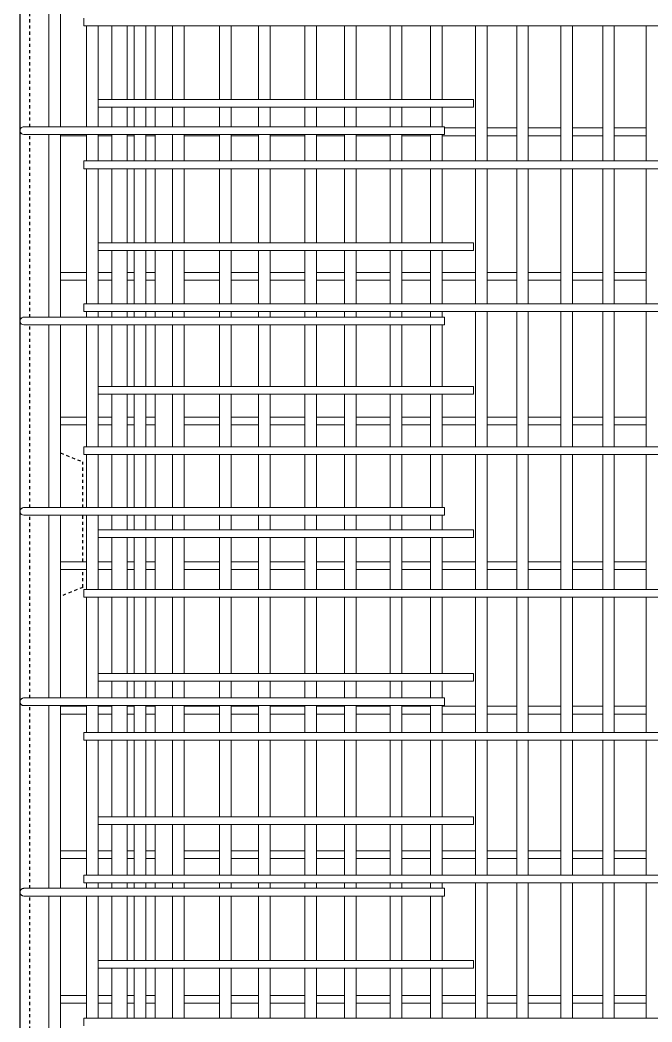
# Model space of a CAD drawing. Header units: millimetres. Extents: x -22025 to -1429, y -2879 to 29261.
# Drawn here: x -20245 to -19590, y 563 to 1601 of the extents above; entities that cross this region are included whole.
import ezdxf

# ---------------------------------------------------------------- set-up
doc = ezdxf.new("R2010")
doc.units = ezdxf.units.MM
doc.linetypes.add('Dash', pattern=[6.36, 3.18, -3.18])
for name, color, linetype, lineweight in [('A-WALL', 113, 'Continuous', 25), ('A-WALL-HDLN', 110, 'Dash', 25), ('S-RBAR', 171, 'Continuous', 18)]:
    doc.layers.add(name, color=color, linetype=linetype, lineweight=lineweight)

msp = doc.modelspace()

# ---------------------------------------------------------------- linework, layer by layer
at = {"layer": 'A-WALL'}
msp.add_line((-20244.5695, -1395), (-20244.5695, 7660), dxfattribs=at)
at = {"layer": 'A-WALL-HDLN'}
for p, q in [((-20234.56692, 1490.11111), (-20234.56692, 1679.33333)), ((-20234.56692, 1292.88889), (-20234.56692, 1482.11111)), ((-20234.56692, 1095.66667), (-20234.56692, 1284.88889)), ((-20202.5695, 1152.19023), (-20179.5695, 1142.99023)), ((-20179.5695, 1095.66667), (-20179.5695, 1142.99023)), ((-20234.56692, 898.44444), (-20234.56692, 1087.66667)), ((-20179.5695, 1039.53518), (-20179.5695, 1087.66667)), ((-20179.5695, 1012.99023), (-20179.5695, 1031.53518)), ((-20179.5695, 1012.99023), (-20202.5695, 1003.79023)), ((-20234.56692, 701.22222), (-20234.56692, 890.44444)), ((-20234.56692, 504), (-20234.56692, 693.22222))]:
    msp.add_line(p, q, dxfattribs=at)
at = {"layer": 'S-RBAR'}
for p, q in [((-20214.5695, 1490.11111), (-20214.5695, 1679.33333)), ((-20202.5695, 1490.11111), (-20202.5695, 1679.33333)), ((-20178.38411, 1602.67213), (-20178.38411, 1594.67213)), ((-19004.5695, 1594.67213), (-20178.38411, 1594.67213)), ((-20175.5695, 1490.11111), (-20175.5695, 1594.67213)), ((-20163.5695, 1490.11111), (-20163.5695, 1594.67213)), ((-20149.5695, 1518.41066), (-20149.5695, 1594.67213)), ((-20133.5695, 1518.41066), (-20133.5695, 1594.67213)), ((-20126.14093, 1518.41066), (-20126.14093, 1594.67213)), ((-20114.14093, 1518.41066), (-20114.14093, 1594.67213)), ((-20104.5695, 1518.41066), (-20104.5695, 1594.67213)), ((-20086.41565, 1518.41066), (-20086.41565, 1594.67213)), ((-20074.41565, 1518.41066), (-20074.41565, 1594.67213)), ((-20037.71235, 1518.41066), (-20037.71235, 1594.67213)), ((-20025.71235, 1518.41066), (-20025.71235, 1594.67213)), ((-19997.26181, 1518.41066), (-19997.26181, 1594.67213)), ((-19985.26181, 1518.41066), (-19985.26181, 1594.67213)), ((-19949.28378, 1518.41066), (-19949.28378, 1594.67213)), ((-19937.28378, 1518.41066), (-19937.28378, 1594.67213)), ((-19908.10796, 1518.41066), (-19908.10796, 1594.67213)), ((-19896.10796, 1518.41066), (-19896.10796, 1594.67213)), ((-19860.85521, 1518.41066), (-19860.85521, 1594.67213)), ((-19848.85521, 1518.41066), (-19848.85521, 1594.67213)), ((-19818.95411, 1518.41066), (-19818.95411, 1594.67213)), ((-19806.95411, 1518.41066), (-19806.95411, 1594.67213)), ((-19772.42664, 1454.68852), (-19772.42664, 1594.67213)), ((-19760.42664, 1454.68852), (-19760.42664, 1594.67213)), ((-19729.80027, 1454.68852), (-19729.80027, 1594.67213)), ((-19717.80027, 1454.68852), (-19717.80027, 1594.67213)), ((-19683.99807, 1454.68852), (-19683.99807, 1594.67213)), ((-19671.99807, 1454.68852), (-19671.99807, 1594.67213)), ((-19640.64642, 1454.68852), (-19640.64642, 1594.67213)), ((-19628.64642, 1454.68852), (-19628.64642, 1594.67213)), ((-19595.5695, 1454.68852), (-19595.5695, 1594.67213)), ((-20164.07475, 1518.41066), (-20134.5695, 1518.41066)), ((-19774.5695, 1518.41066), (-20134.5695, 1518.41066)), ((-19774.5695, 1518.41066), (-19774.5695, 1510.41066)), ((-20164.07475, 1510.41066), (-20134.5695, 1510.41066)), ((-20149.5695, 1490.11111), (-20149.5695, 1510.41066)), ((-19774.5695, 1510.41066), (-20134.5695, 1510.41066)), ((-20133.5695, 1490.11111), (-20133.5695, 1510.41066)), ((-20126.14093, 1490.11111), (-20126.14093, 1510.41066)), ((-20114.14093, 1490.11111), (-20114.14093, 1510.41066)), ((-20104.5695, 1490.11111), (-20104.5695, 1510.41066)), ((-20086.41565, 1490.11111), (-20086.41565, 1510.41066)), ((-20074.41565, 1490.11111), (-20074.41565, 1510.41066)), ((-20037.71235, 1490.11111), (-20037.71235, 1510.41066)), ((-20025.71235, 1490.11111), (-20025.71235, 1510.41066)), ((-19997.26181, 1490.11111), (-19997.26181, 1510.41066)), ((-19985.26181, 1490.11111), (-19985.26181, 1510.41066)), ((-19949.28378, 1490.11111), (-19949.28378, 1510.41066)), ((-19937.28378, 1490.11111), (-19937.28378, 1510.41066)), ((-19908.10796, 1490.11111), (-19908.10796, 1510.41066)), ((-19896.10796, 1490.11111), (-19896.10796, 1510.41066)), ((-19860.85521, 1490.11111), (-19860.85521, 1510.41066)), ((-19848.85521, 1490.11111), (-19848.85521, 1510.41066)), ((-19818.95411, 1490.11111), (-19818.95411, 1510.41066)), ((-19806.95411, 1490.11111), (-19806.95411, 1510.41066)), ((-20240.5695, 1490.11111), (-20220.5695, 1490.11111)), ((-19804.5695, 1490.11111), (-20220.5695, 1490.11111)), ((-19804.5695, 1490.11111), (-19804.5695, 1482.11111)), ((-19772.42664, 1488.88552), (-19804.5695, 1488.88552)), ((-19729.80027, 1488.88552), (-19760.42664, 1488.88552)), ((-19683.99807, 1488.88552), (-19717.80027, 1488.88552)), ((-19640.64642, 1488.88552), (-19671.99807, 1488.88552)), ((-19595.5695, 1488.88552), (-19628.64642, 1488.88552)), ((-20240.5695, 1482.11111), (-20220.5695, 1482.11111)), ((-19804.5695, 1482.11111), (-20220.5695, 1482.11111)), ((-20214.5695, 1292.88889), (-20214.5695, 1482.11111)), ((-20202.5695, 1292.88889), (-20202.5695, 1482.11111)), ((-20175.77315, 1480.88552), (-20202.5695, 1480.88552)), ((-20175.5695, 1454.68852), (-20175.5695, 1482.11111)), ((-20163.5695, 1454.68852), (-20163.5695, 1482.11111)), ((-20149.5695, 1480.88552), (-20163.5695, 1480.88552)), ((-20149.5695, 1454.68852), (-20149.5695, 1482.11111)), ((-20133.5695, 1454.68852), (-20133.5695, 1482.11111)), ((-20126.14093, 1480.88552), (-20133.5695, 1480.88552)), ((-20126.14093, 1454.68852), (-20126.14093, 1482.11111)), ((-20114.14093, 1454.68852), (-20114.14093, 1482.11111)), ((-20104.5695, 1480.88552), (-20114.14093, 1480.88552)), ((-20104.5695, 1454.68852), (-20104.5695, 1482.11111)), ((-20086.41565, 1454.68852), (-20086.41565, 1482.11111)), ((-20074.41565, 1454.68852), (-20074.41565, 1482.11111)), ((-20037.71235, 1480.88552), (-20074.41565, 1480.88552)), ((-20037.71235, 1454.68852), (-20037.71235, 1482.11111)), ((-20025.71235, 1454.68852), (-20025.71235, 1482.11111)), ((-19997.26181, 1480.88552), (-20025.71235, 1480.88552)), ((-19997.26181, 1454.68852), (-19997.26181, 1482.11111)), ((-19985.26181, 1454.68852), (-19985.26181, 1482.11111)), ((-19949.28378, 1480.88552), (-19985.26181, 1480.88552)), ((-19949.28378, 1454.68852), (-19949.28378, 1482.11111)), ((-19937.28378, 1454.68852), (-19937.28378, 1482.11111)), ((-19908.10796, 1480.88552), (-19937.28378, 1480.88552)), ((-19908.10796, 1454.68852), (-19908.10796, 1482.11111)), ((-19896.10796, 1454.68852), (-19896.10796, 1482.11111)), ((-19860.85521, 1480.88552), (-19896.10796, 1480.88552)), ((-19860.85521, 1454.68852), (-19860.85521, 1482.11111)), ((-19848.85521, 1454.68852), (-19848.85521, 1482.11111)), ((-19818.95411, 1480.88552), (-19848.85521, 1480.88552)), ((-19818.95411, 1454.68852), (-19818.95411, 1482.11111)), ((-19806.95411, 1454.68852), (-19806.95411, 1482.11111)), ((-19772.42664, 1480.88552), (-19806.95411, 1480.88552)), ((-19729.80027, 1480.88552), (-19760.42664, 1480.88552)), ((-19683.99807, 1480.88552), (-19717.80027, 1480.88552)), ((-19640.64642, 1480.88552), (-19671.99807, 1480.88552)), ((-19595.5695, 1480.88552), (-19628.64642, 1480.88552)), ((-19004.5695, 1454.68852), (-20178.38411, 1454.68852)), ((-20178.38411, 1454.68852), (-20178.38411, 1446.68852)), ((-19004.5695, 1446.68852), (-20178.38411, 1446.68852)), ((-20175.5695, 1306.70492), (-20175.5695, 1446.68852)), ((-20163.5695, 1306.70492), (-20163.5695, 1446.68852)), ((-20149.5695, 1369.76953), (-20149.5695, 1446.68852)), ((-20133.5695, 1369.76953), (-20133.5695, 1446.68852)), ((-20126.14093, 1369.76953), (-20126.14093, 1446.68852)), ((-20114.14093, 1369.76953), (-20114.14093, 1446.68852)), ((-20104.5695, 1369.76953), (-20104.5695, 1446.68852)), ((-20086.41565, 1369.76953), (-20086.41565, 1446.68852)), ((-20074.41565, 1369.76953), (-20074.41565, 1446.68852)), ((-20037.71235, 1369.76953), (-20037.71235, 1446.68852)), ((-20025.71235, 1369.76953), (-20025.71235, 1446.68852)), ((-19997.26181, 1369.76953), (-19997.26181, 1446.68852)), ((-19985.26181, 1369.76953), (-19985.26181, 1446.68852)), ((-19949.28378, 1369.76953), (-19949.28378, 1446.68852)), ((-19937.28378, 1369.76953), (-19937.28378, 1446.68852)), ((-19908.10796, 1369.76953), (-19908.10796, 1446.68852)), ((-19896.10796, 1369.76953), (-19896.10796, 1446.68852)), ((-19860.85521, 1369.76953), (-19860.85521, 1446.68852)), ((-19848.85521, 1369.76953), (-19848.85521, 1446.68852)), ((-19818.95411, 1369.76953), (-19818.95411, 1446.68852)), ((-19806.95411, 1369.76953), (-19806.95411, 1446.68852)), ((-19772.42664, 1306.70492), (-19772.42664, 1446.68852)), ((-19760.42664, 1306.70492), (-19760.42664, 1446.68852)), ((-19729.80027, 1306.70492), (-19729.80027, 1446.68852)), ((-19717.80027, 1306.70492), (-19717.80027, 1446.68852)), ((-19683.99807, 1306.70492), (-19683.99807, 1446.68852)), ((-19671.99807, 1306.70492), (-19671.99807, 1446.68852)), ((-19640.64642, 1306.70492), (-19640.64642, 1446.68852)), ((-19628.64642, 1306.70492), (-19628.64642, 1446.68852)), ((-19595.5695, 1306.70492), (-19595.5695, 1446.68852)), ((-20164.07475, 1369.76953), (-20134.5695, 1369.76953)), ((-20164.07475, 1361.76953), (-20134.5695, 1361.76953)), ((-20149.5695, 1306.70492), (-20149.5695, 1361.76953)), ((-19774.5695, 1369.76953), (-20134.5695, 1369.76953)), ((-19774.5695, 1361.76953), (-20134.5695, 1361.76953)), ((-20133.5695, 1306.70492), (-20133.5695, 1361.76953)), ((-20126.14093, 1306.70492), (-20126.14093, 1361.76953)), ((-20114.14093, 1306.70492), (-20114.14093, 1361.76953)), ((-20104.5695, 1306.70492), (-20104.5695, 1361.76953)), ((-20086.41565, 1306.70492), (-20086.41565, 1361.76953)), ((-20074.41565, 1306.70492), (-20074.41565, 1361.76953)), ((-20037.71235, 1306.70492), (-20037.71235, 1361.76953)), ((-20025.71235, 1306.70492), (-20025.71235, 1361.76953)), ((-19997.26181, 1306.70492), (-19997.26181, 1361.76953)), ((-19985.26181, 1306.70492), (-19985.26181, 1361.76953)), ((-19949.28378, 1306.70492), (-19949.28378, 1361.76953)), ((-19937.28378, 1306.70492), (-19937.28378, 1361.76953)), ((-19908.10796, 1306.70492), (-19908.10796, 1361.76953)), ((-19896.10796, 1306.70492), (-19896.10796, 1361.76953)), ((-19860.85521, 1306.70492), (-19860.85521, 1361.76953)), ((-19848.85521, 1306.70492), (-19848.85521, 1361.76953)), ((-19818.95411, 1306.70492), (-19818.95411, 1361.76953)), ((-19806.95411, 1306.70492), (-19806.95411, 1361.76953)), ((-19774.5695, 1369.76953), (-19774.5695, 1361.76953)), ((-20175.77315, 1339.10207), (-20202.5695, 1339.10207)), ((-20149.5695, 1339.10207), (-20163.5695, 1339.10207)), ((-20126.14093, 1339.10207), (-20133.5695, 1339.10207)), ((-20104.5695, 1339.10207), (-20114.14093, 1339.10207)), ((-20037.71235, 1339.10207), (-20074.41565, 1339.10207)), ((-19997.26181, 1339.10207), (-20025.71235, 1339.10207)), ((-19949.28378, 1339.10207), (-19985.26181, 1339.10207)), ((-19908.10796, 1339.10207), (-19937.28378, 1339.10207)), ((-19860.85521, 1339.10207), (-19896.10796, 1339.10207)), ((-19818.95411, 1339.10207), (-19848.85521, 1339.10207)), ((-19772.42664, 1339.10207), (-19806.95411, 1339.10207)), ((-19729.80027, 1339.10207), (-19760.42664, 1339.10207)), ((-19683.99807, 1339.10207), (-19717.80027, 1339.10207)), ((-19640.64642, 1339.10207), (-19671.99807, 1339.10207)), ((-19595.5695, 1339.10207), (-19628.64642, 1339.10207)), ((-20175.77315, 1331.10207), (-20202.5695, 1331.10207)), ((-20149.5695, 1331.10207), (-20163.5695, 1331.10207)), ((-20126.14093, 1331.10207), (-20133.5695, 1331.10207)), ((-20104.5695, 1331.10207), (-20114.14093, 1331.10207)), ((-20037.71235, 1331.10207), (-20074.41565, 1331.10207)), ((-19997.26181, 1331.10207), (-20025.71235, 1331.10207)), ((-19949.28378, 1331.10207), (-19985.26181, 1331.10207)), ((-19908.10796, 1331.10207), (-19937.28378, 1331.10207)), ((-19860.85521, 1331.10207), (-19896.10796, 1331.10207)), ((-19818.95411, 1331.10207), (-19848.85521, 1331.10207)), ((-19772.42664, 1331.10207), (-19806.95411, 1331.10207)), ((-19729.80027, 1331.10207), (-19760.42664, 1331.10207)), ((-19683.99807, 1331.10207), (-19717.80027, 1331.10207)), ((-19640.64642, 1331.10207), (-19671.99807, 1331.10207)), ((-19595.5695, 1331.10207), (-19628.64642, 1331.10207)), ((-19004.5695, 1306.70492), (-20178.38411, 1306.70492)), ((-20178.38411, 1306.70492), (-20178.38411, 1298.70492)), ((-19004.5695, 1298.70492), (-20178.38411, 1298.70492)), ((-20175.5695, 1292.88889), (-20175.5695, 1298.70492)), ((-20163.5695, 1292.88889), (-20163.5695, 1298.70492)), ((-20149.5695, 1292.88889), (-20149.5695, 1298.70492)), ((-20133.5695, 1292.88889), (-20133.5695, 1298.70492)), ((-20126.14093, 1292.88889), (-20126.14093, 1298.70492)), ((-20114.14093, 1292.88889), (-20114.14093, 1298.70492)), ((-20104.5695, 1292.88889), (-20104.5695, 1298.70492)), ((-20086.41565, 1292.88889), (-20086.41565, 1298.70492)), ((-20074.41565, 1292.88889), (-20074.41565, 1298.70492)), ((-20037.71235, 1292.88889), (-20037.71235, 1298.70492)), ((-20025.71235, 1292.88889), (-20025.71235, 1298.70492)), ((-19997.26181, 1292.88889), (-19997.26181, 1298.70492)), ((-19985.26181, 1292.88889), (-19985.26181, 1298.70492)), ((-19949.28378, 1292.88889), (-19949.28378, 1298.70492)), ((-19937.28378, 1292.88889), (-19937.28378, 1298.70492)), ((-19908.10796, 1292.88889), (-19908.10796, 1298.70492)), ((-19896.10796, 1292.88889), (-19896.10796, 1298.70492)), ((-19860.85521, 1292.88889), (-19860.85521, 1298.70492)), ((-19848.85521, 1292.88889), (-19848.85521, 1298.70492)), ((-19818.95411, 1292.88889), (-19818.95411, 1298.70492)), ((-19806.95411, 1292.88889), (-19806.95411, 1298.70492)), ((-19772.42664, 1158.72131), (-19772.42664, 1298.70492)), ((-19760.42664, 1158.72131), (-19760.42664, 1298.70492)), ((-19729.80027, 1158.72131), (-19729.80027, 1298.70492)), ((-19717.80027, 1158.72131), (-19717.80027, 1298.70492)), ((-19683.99807, 1158.72131), (-19683.99807, 1298.70492)), ((-19671.99807, 1158.72131), (-19671.99807, 1298.70492)), ((-19640.64642, 1158.72131), (-19640.64642, 1298.70492)), ((-19628.64642, 1158.72131), (-19628.64642, 1298.70492)), ((-19595.5695, 1158.72131), (-19595.5695, 1298.70492)), ((-20240.5695, 1292.88889), (-20220.5695, 1292.88889)), ((-19804.5695, 1292.88889), (-20220.5695, 1292.88889)), ((-19804.5695, 1292.88889), (-19804.5695, 1284.88889)), ((-20240.5695, 1284.88889), (-20220.5695, 1284.88889)), ((-19804.5695, 1284.88889), (-20220.5695, 1284.88889)), ((-20214.5695, 1095.66667), (-20214.5695, 1284.88889)), ((-20202.5695, 1095.66667), (-20202.5695, 1284.88889)), ((-20175.5695, 1158.72131), (-20175.5695, 1284.88889)), ((-20163.5695, 1158.72131), (-20163.5695, 1284.88889)), ((-20149.5695, 1221.1284), (-20149.5695, 1284.88889)), ((-20133.5695, 1221.1284), (-20133.5695, 1284.88889)), ((-20126.14093, 1221.1284), (-20126.14093, 1284.88889)), ((-20114.14093, 1221.1284), (-20114.14093, 1284.88889)), ((-20104.5695, 1221.1284), (-20104.5695, 1284.88889)), ((-20086.41565, 1221.1284), (-20086.41565, 1284.88889)), ((-20074.41565, 1221.1284), (-20074.41565, 1284.88889)), ((-20037.71235, 1221.1284), (-20037.71235, 1284.88889)), ((-20025.71235, 1221.1284), (-20025.71235, 1284.88889)), ((-19997.26181, 1221.1284), (-19997.26181, 1284.88889)), ((-19985.26181, 1221.1284), (-19985.26181, 1284.88889)), ((-19949.28378, 1221.1284), (-19949.28378, 1284.88889)), ((-19937.28378, 1221.1284), (-19937.28378, 1284.88889)), ((-19908.10796, 1221.1284), (-19908.10796, 1284.88889)), ((-19896.10796, 1221.1284), (-19896.10796, 1284.88889)), ((-19860.85521, 1221.1284), (-19860.85521, 1284.88889)), ((-19848.85521, 1221.1284), (-19848.85521, 1284.88889)), ((-19818.95411, 1221.1284), (-19818.95411, 1284.88889)), ((-19806.95411, 1221.1284), (-19806.95411, 1284.88889)), ((-20164.07475, 1221.1284), (-20134.5695, 1221.1284)), ((-19774.5695, 1221.1284), (-20134.5695, 1221.1284)), ((-19774.5695, 1221.1284), (-19774.5695, 1213.1284)), ((-20164.07475, 1213.1284), (-20134.5695, 1213.1284)), ((-20149.5695, 1158.72131), (-20149.5695, 1213.1284)), ((-19774.5695, 1213.1284), (-20134.5695, 1213.1284)), ((-20133.5695, 1158.72131), (-20133.5695, 1213.1284)), ((-20126.14093, 1158.72131), (-20126.14093, 1213.1284)), ((-20114.14093, 1158.72131), (-20114.14093, 1213.1284)), ((-20104.5695, 1158.72131), (-20104.5695, 1213.1284)), ((-20086.41565, 1158.72131), (-20086.41565, 1213.1284)), ((-20074.41565, 1158.72131), (-20074.41565, 1213.1284)), ((-20037.71235, 1158.72131), (-20037.71235, 1213.1284)), ((-20025.71235, 1158.72131), (-20025.71235, 1213.1284)), ((-19997.26181, 1158.72131), (-19997.26181, 1213.1284)), ((-19985.26181, 1158.72131), (-19985.26181, 1213.1284)), ((-19949.28378, 1158.72131), (-19949.28378, 1213.1284)), ((-19937.28378, 1158.72131), (-19937.28378, 1213.1284)), ((-19908.10796, 1158.72131), (-19908.10796, 1213.1284)), ((-19896.10796, 1158.72131), (-19896.10796, 1213.1284)), ((-19860.85521, 1158.72131), (-19860.85521, 1213.1284)), ((-19848.85521, 1158.72131), (-19848.85521, 1213.1284)), ((-19818.95411, 1158.72131), (-19818.95411, 1213.1284)), ((-19806.95411, 1158.72131), (-19806.95411, 1213.1284)), ((-20175.77315, 1189.31863), (-20202.5695, 1189.31863)), ((-20149.5695, 1189.31863), (-20163.5695, 1189.31863)), ((-20126.14093, 1189.31863), (-20133.5695, 1189.31863)), ((-20104.5695, 1189.31863), (-20114.14093, 1189.31863)), ((-20037.71235, 1189.31863), (-20074.41565, 1189.31863)), ((-19997.26181, 1189.31863), (-20025.71235, 1189.31863)), ((-19949.28378, 1189.31863), (-19985.26181, 1189.31863)), ((-19908.10796, 1189.31863), (-19937.28378, 1189.31863)), ((-19860.85521, 1189.31863), (-19896.10796, 1189.31863)), ((-19818.95411, 1189.31863), (-19848.85521, 1189.31863)), ((-19772.42664, 1189.31863), (-19806.95411, 1189.31863)), ((-19729.80027, 1189.31863), (-19760.42664, 1189.31863)), ((-19683.99807, 1189.31863), (-19717.80027, 1189.31863)), ((-19640.64642, 1189.31863), (-19671.99807, 1189.31863)), ((-19595.5695, 1189.31863), (-19628.64642, 1189.31863)), ((-20175.77315, 1181.31863), (-20202.5695, 1181.31863)), ((-20149.5695, 1181.31863), (-20163.5695, 1181.31863)), ((-20126.14093, 1181.31863), (-20133.5695, 1181.31863)), ((-20104.5695, 1181.31863), (-20114.14093, 1181.31863)), ((-20037.71235, 1181.31863), (-20074.41565, 1181.31863)), ((-19997.26181, 1181.31863), (-20025.71235, 1181.31863)), ((-19949.28378, 1181.31863), (-19985.26181, 1181.31863)), ((-19908.10796, 1181.31863), (-19937.28378, 1181.31863)), ((-19860.85521, 1181.31863), (-19896.10796, 1181.31863)), ((-19818.95411, 1181.31863), (-19848.85521, 1181.31863)), ((-19772.42664, 1181.31863), (-19806.95411, 1181.31863)), ((-19729.80027, 1181.31863), (-19760.42664, 1181.31863)), ((-19683.99807, 1181.31863), (-19717.80027, 1181.31863)), ((-19640.64642, 1181.31863), (-19671.99807, 1181.31863)), ((-19595.5695, 1181.31863), (-19628.64642, 1181.31863)), ((-19004.5695, 1158.72131), (-20178.38411, 1158.72131)), ((-20178.38411, 1158.72131), (-20178.38411, 1150.72131)), ((-19004.5695, 1150.72131), (-20178.38411, 1150.72131)), ((-20175.5695, 1095.66667), (-20175.5695, 1150.72131)), ((-20163.5695, 1095.66667), (-20163.5695, 1150.72131)), ((-20149.5695, 1095.66667), (-20149.5695, 1150.72131)), ((-20133.5695, 1095.66667), (-20133.5695, 1150.72131)), ((-20126.14093, 1095.66667), (-20126.14093, 1150.72131)), ((-20114.14093, 1095.66667), (-20114.14093, 1150.72131)), ((-20104.5695, 1095.66667), (-20104.5695, 1150.72131)), ((-20086.41565, 1095.66667), (-20086.41565, 1150.72131)), ((-20074.41565, 1095.66667), (-20074.41565, 1150.72131)), ((-20037.71235, 1095.66667), (-20037.71235, 1150.72131)), ((-20025.71235, 1095.66667), (-20025.71235, 1150.72131)), ((-19997.26181, 1095.66667), (-19997.26181, 1150.72131)), ((-19985.26181, 1095.66667), (-19985.26181, 1150.72131)), ((-19949.28378, 1095.66667), (-19949.28378, 1150.72131)), ((-19937.28378, 1095.66667), (-19937.28378, 1150.72131)), ((-19908.10796, 1095.66667), (-19908.10796, 1150.72131)), ((-19896.10796, 1095.66667), (-19896.10796, 1150.72131)), ((-19860.85521, 1095.66667), (-19860.85521, 1150.72131)), ((-19848.85521, 1095.66667), (-19848.85521, 1150.72131)), ((-19818.95411, 1095.66667), (-19818.95411, 1150.72131)), ((-19806.95411, 1095.66667), (-19806.95411, 1150.72131)), ((-19772.42664, 1010.7377), (-19772.42664, 1150.72131)), ((-19760.42664, 1010.7377), (-19760.42664, 1150.72131)), ((-19729.80027, 1010.7377), (-19729.80027, 1150.72131)), ((-19717.80027, 1010.7377), (-19717.80027, 1150.72131)), ((-19683.99807, 1010.7377), (-19683.99807, 1150.72131)), ((-19671.99807, 1010.7377), (-19671.99807, 1150.72131)), ((-19640.64642, 1010.7377), (-19640.64642, 1150.72131)), ((-19628.64642, 1010.7377), (-19628.64642, 1150.72131)), ((-19595.5695, 1010.7377), (-19595.5695, 1150.72131)), ((-20240.5695, 1095.66667), (-20220.5695, 1095.66667)), ((-19804.5695, 1095.66667), (-20220.5695, 1095.66667)), ((-19804.5695, 1095.66667), (-19804.5695, 1087.66667)), ((-20240.5695, 1087.66667), (-20220.5695, 1087.66667)), ((-19804.5695, 1087.66667), (-20220.5695, 1087.66667)), ((-20214.5695, 898.44444), (-20214.5695, 1087.66667)), ((-20202.5695, 898.44444), (-20202.5695, 1087.66667)), ((-20175.5695, 1010.7377), (-20175.5695, 1087.66667)), ((-20163.5695, 1010.7377), (-20163.5695, 1087.66667)), ((-20149.5695, 1072.48728), (-20149.5695, 1087.66667)), ((-20133.5695, 1072.48728), (-20133.5695, 1087.66667)), ((-20126.14093, 1072.48728), (-20126.14093, 1087.66667)), ((-20114.14093, 1072.48728), (-20114.14093, 1087.66667)), ((-20104.5695, 1072.48728), (-20104.5695, 1087.66667)), ((-20086.41565, 1072.48728), (-20086.41565, 1087.66667)), ((-20074.41565, 1072.48728), (-20074.41565, 1087.66667)), ((-20037.71235, 1072.48728), (-20037.71235, 1087.66667)), ((-20025.71235, 1072.48728), (-20025.71235, 1087.66667)), ((-19997.26181, 1072.48728), (-19997.26181, 1087.66667)), ((-19985.26181, 1072.48728), (-19985.26181, 1087.66667)), ((-19949.28378, 1072.48728), (-19949.28378, 1087.66667)), ((-19937.28378, 1072.48728), (-19937.28378, 1087.66667)), ((-19908.10796, 1072.48728), (-19908.10796, 1087.66667)), ((-19896.10796, 1072.48728), (-19896.10796, 1087.66667)), ((-19860.85521, 1072.48728), (-19860.85521, 1087.66667)), ((-19848.85521, 1072.48728), (-19848.85521, 1087.66667)), ((-19818.95411, 1072.48728), (-19818.95411, 1087.66667)), ((-19806.95411, 1072.48728), (-19806.95411, 1087.66667)), ((-20164.07475, 1072.48728), (-20134.5695, 1072.48728)), ((-19774.5695, 1072.48728), (-20134.5695, 1072.48728)), ((-19774.5695, 1072.48728), (-19774.5695, 1064.48728)), ((-20164.07475, 1064.48728), (-20134.5695, 1064.48728)), ((-20149.5695, 1010.7377), (-20149.5695, 1064.48728)), ((-19774.5695, 1064.48728), (-20134.5695, 1064.48728)), ((-20133.5695, 1010.7377), (-20133.5695, 1064.48728)), ((-20126.14093, 1010.7377), (-20126.14093, 1064.48728)), ((-20114.14093, 1010.7377), (-20114.14093, 1064.48728)), ((-20104.5695, 1010.7377), (-20104.5695, 1064.48728)), ((-20086.41565, 1010.7377), (-20086.41565, 1064.48728)), ((-20074.41565, 1010.7377), (-20074.41565, 1064.48728)), ((-20037.71235, 1010.7377), (-20037.71235, 1064.48728)), ((-20025.71235, 1010.7377), (-20025.71235, 1064.48728)), ((-19997.26181, 1010.7377), (-19997.26181, 1064.48728)), ((-19985.26181, 1010.7377), (-19985.26181, 1064.48728)), ((-19949.28378, 1010.7377), (-19949.28378, 1064.48728)), ((-19937.28378, 1010.7377), (-19937.28378, 1064.48728)), ((-19908.10796, 1010.7377), (-19908.10796, 1064.48728)), ((-19896.10796, 1010.7377), (-19896.10796, 1064.48728)), ((-19860.85521, 1010.7377), (-19860.85521, 1064.48728)), ((-19848.85521, 1010.7377), (-19848.85521, 1064.48728)), ((-19818.95411, 1010.7377), (-19818.95411, 1064.48728)), ((-19806.95411, 1010.7377), (-19806.95411, 1064.48728)), ((-20175.77315, 1039.53518), (-20202.5695, 1039.53518)), ((-20149.5695, 1039.53518), (-20163.5695, 1039.53518)), ((-20126.14093, 1039.53518), (-20133.5695, 1039.53518)), ((-20104.5695, 1039.53518), (-20114.14093, 1039.53518)), ((-20037.71235, 1039.53518), (-20074.41565, 1039.53518)), ((-19997.26181, 1039.53518), (-20025.71235, 1039.53518)), ((-19949.28378, 1039.53518), (-19985.26181, 1039.53518)), ((-19908.10796, 1039.53518), (-19937.28378, 1039.53518)), ((-19860.85521, 1039.53518), (-19896.10796, 1039.53518)), ((-19818.95411, 1039.53518), (-19848.85521, 1039.53518)), ((-19772.42664, 1039.53518), (-19806.95411, 1039.53518)), ((-19729.80027, 1039.53518), (-19760.42664, 1039.53518)), ((-19683.99807, 1039.53518), (-19717.80027, 1039.53518)), ((-19640.64642, 1039.53518), (-19671.99807, 1039.53518)), ((-19595.5695, 1039.53518), (-19628.64642, 1039.53518)), ((-20175.77315, 1031.53518), (-20202.5695, 1031.53518)), ((-20149.5695, 1031.53518), (-20163.5695, 1031.53518)), ((-20126.14093, 1031.53518), (-20133.5695, 1031.53518)), ((-20104.5695, 1031.53518), (-20114.14093, 1031.53518)), ((-20037.71235, 1031.53518), (-20074.41565, 1031.53518)), ((-19997.26181, 1031.53518), (-20025.71235, 1031.53518)), ((-19949.28378, 1031.53518), (-19985.26181, 1031.53518)), ((-19908.10796, 1031.53518), (-19937.28378, 1031.53518)), ((-19860.85521, 1031.53518), (-19896.10796, 1031.53518)), ((-19818.95411, 1031.53518), (-19848.85521, 1031.53518)), ((-19772.42664, 1031.53518), (-19806.95411, 1031.53518)), ((-19729.80027, 1031.53518), (-19760.42664, 1031.53518)), ((-19683.99807, 1031.53518), (-19717.80027, 1031.53518)), ((-19640.64642, 1031.53518), (-19671.99807, 1031.53518)), ((-19595.5695, 1031.53518), (-19628.64642, 1031.53518)), ((-19004.5695, 1010.7377), (-20178.38411, 1010.7377)), ((-20178.38411, 1010.7377), (-20178.38411, 1002.7377)), ((-19004.5695, 1002.7377), (-20178.38411, 1002.7377)), ((-20175.5695, 898.44444), (-20175.5695, 1002.7377)), ((-20163.5695, 898.44444), (-20163.5695, 1002.7377)), ((-20149.5695, 923.84615), (-20149.5695, 1002.7377)), ((-20133.5695, 923.84615), (-20133.5695, 1002.7377)), ((-20126.14093, 923.84615), (-20126.14093, 1002.7377)), ((-20114.14093, 923.84615), (-20114.14093, 1002.7377)), ((-20104.5695, 923.84615), (-20104.5695, 1002.7377)), ((-20086.41565, 923.84615), (-20086.41565, 1002.7377)), ((-20074.41565, 923.84615), (-20074.41565, 1002.7377)), ((-20037.71235, 923.84615), (-20037.71235, 1002.7377)), ((-20025.71235, 923.84615), (-20025.71235, 1002.7377)), ((-19997.26181, 923.84615), (-19997.26181, 1002.7377)), ((-19985.26181, 923.84615), (-19985.26181, 1002.7377)), ((-19949.28378, 923.84615), (-19949.28378, 1002.7377)), ((-19937.28378, 923.84615), (-19937.28378, 1002.7377)), ((-19908.10796, 923.84615), (-19908.10796, 1002.7377)), ((-19896.10796, 923.84615), (-19896.10796, 1002.7377)), ((-19860.85521, 923.84615), (-19860.85521, 1002.7377)), ((-19848.85521, 923.84615), (-19848.85521, 1002.7377)), ((-19818.95411, 923.84615), (-19818.95411, 1002.7377)), ((-19806.95411, 923.84615), (-19806.95411, 1002.7377)), ((-19772.42664, 862.7541), (-19772.42664, 1002.7377)), ((-19760.42664, 862.7541), (-19760.42664, 1002.7377)), ((-19729.80027, 862.7541), (-19729.80027, 1002.7377)), ((-19717.80027, 862.7541), (-19717.80027, 1002.7377)), ((-19683.99807, 862.7541), (-19683.99807, 1002.7377)), ((-19671.99807, 862.7541), (-19671.99807, 1002.7377)), ((-19640.64642, 862.7541), (-19640.64642, 1002.7377)), ((-19628.64642, 862.7541), (-19628.64642, 1002.7377)), ((-19595.5695, 862.7541), (-19595.5695, 1002.7377)), ((-20164.07475, 923.84615), (-20134.5695, 923.84615)), ((-19774.5695, 923.84615), (-20134.5695, 923.84615)), ((-19774.5695, 923.84615), (-19774.5695, 915.84615)), ((-20164.07475, 915.84615), (-20134.5695, 915.84615)), ((-20149.5695, 898.44444), (-20149.5695, 915.84615)), ((-19774.5695, 915.84615), (-20134.5695, 915.84615)), ((-20133.5695, 898.44444), (-20133.5695, 915.84615)), ((-20126.14093, 898.44444), (-20126.14093, 915.84615)), ((-20114.14093, 898.44444), (-20114.14093, 915.84615)), ((-20104.5695, 898.44444), (-20104.5695, 915.84615)), ((-20086.41565, 898.44444), (-20086.41565, 915.84615)), ((-20074.41565, 898.44444), (-20074.41565, 915.84615)), ((-20037.71235, 898.44444), (-20037.71235, 915.84615)), ((-20025.71235, 898.44444), (-20025.71235, 915.84615)), ((-19997.26181, 898.44444), (-19997.26181, 915.84615)), ((-19985.26181, 898.44444), (-19985.26181, 915.84615)), ((-19949.28378, 898.44444), (-19949.28378, 915.84615)), ((-19937.28378, 898.44444), (-19937.28378, 915.84615)), ((-19908.10796, 898.44444), (-19908.10796, 915.84615)), ((-19896.10796, 898.44444), (-19896.10796, 915.84615)), ((-19860.85521, 898.44444), (-19860.85521, 915.84615)), ((-19848.85521, 898.44444), (-19848.85521, 915.84615)), ((-19818.95411, 898.44444), (-19818.95411, 915.84615)), ((-19806.95411, 898.44444), (-19806.95411, 915.84615)), ((-20240.5695, 898.44444), (-20220.5695, 898.44444)), ((-19804.5695, 898.44444), (-20220.5695, 898.44444)), ((-19804.5695, 898.44444), (-19804.5695, 890.44444)), ((-20240.5695, 890.44444), (-20220.5695, 890.44444)), ((-19804.5695, 890.44444), (-20220.5695, 890.44444)), ((-20214.5695, 701.22222), (-20214.5695, 890.44444)), ((-20202.5695, 701.22222), (-20202.5695, 890.44444)), ((-20175.77315, 889.75173), (-20202.5695, 889.75173)), ((-20175.5695, 862.7541), (-20175.5695, 890.44444)), ((-20163.5695, 862.7541), (-20163.5695, 890.44444)), ((-20149.5695, 889.75173), (-20163.5695, 889.75173)), ((-20149.5695, 862.7541), (-20149.5695, 890.44444)), ((-20133.5695, 862.7541), (-20133.5695, 890.44444)), ((-20126.14093, 889.75173), (-20133.5695, 889.75173)), ((-20126.14093, 862.7541), (-20126.14093, 890.44444)), ((-20114.14093, 862.7541), (-20114.14093, 890.44444)), ((-20104.5695, 889.75173), (-20114.14093, 889.75173)), ((-20104.5695, 862.7541), (-20104.5695, 890.44444)), ((-20086.41565, 862.7541), (-20086.41565, 890.44444)), ((-20074.41565, 862.7541), (-20074.41565, 890.44444)), ((-20037.71235, 889.75173), (-20074.41565, 889.75173)), ((-20037.71235, 862.7541), (-20037.71235, 890.44444)), ((-20025.71235, 862.7541), (-20025.71235, 890.44444)), ((-19997.26181, 889.75173), (-20025.71235, 889.75173)), ((-19997.26181, 862.7541), (-19997.26181, 890.44444)), ((-19985.26181, 862.7541), (-19985.26181, 890.44444)), ((-19949.28378, 889.75173), (-19985.26181, 889.75173)), ((-19949.28378, 862.7541), (-19949.28378, 890.44444)), ((-19937.28378, 862.7541), (-19937.28378, 890.44444)), ((-19908.10796, 889.75173), (-19937.28378, 889.75173)), ((-19908.10796, 862.7541), (-19908.10796, 890.44444)), ((-19896.10796, 862.7541), (-19896.10796, 890.44444)), ((-19860.85521, 889.75173), (-19896.10796, 889.75173)), ((-19860.85521, 862.7541), (-19860.85521, 890.44444)), ((-19848.85521, 862.7541), (-19848.85521, 890.44444)), ((-19818.95411, 889.75173), (-19848.85521, 889.75173)), ((-19818.95411, 862.7541), (-19818.95411, 890.44444)), ((-19806.95411, 862.7541), (-19806.95411, 890.44444)), ((-19772.42664, 889.75173), (-19806.95411, 889.75173)), ((-19729.80027, 889.75173), (-19760.42664, 889.75173)), ((-19683.99807, 889.75173), (-19717.80027, 889.75173)), ((-19640.64642, 889.75173), (-19671.99807, 889.75173)), ((-19595.5695, 889.75173), (-19628.64642, 889.75173)), ((-20175.77315, 881.75173), (-20202.5695, 881.75173)), ((-20149.5695, 881.75173), (-20163.5695, 881.75173)), ((-20126.14093, 881.75173), (-20133.5695, 881.75173)), ((-20104.5695, 881.75173), (-20114.14093, 881.75173)), ((-20037.71235, 881.75173), (-20074.41565, 881.75173)), ((-19997.26181, 881.75173), (-20025.71235, 881.75173)), ((-19949.28378, 881.75173), (-19985.26181, 881.75173)), ((-19908.10796, 881.75173), (-19937.28378, 881.75173)), ((-19860.85521, 881.75173), (-19896.10796, 881.75173)), ((-19818.95411, 881.75173), (-19848.85521, 881.75173)), ((-19772.42664, 881.75173), (-19806.95411, 881.75173)), ((-19729.80027, 881.75173), (-19760.42664, 881.75173)), ((-19683.99807, 881.75173), (-19717.80027, 881.75173)), ((-19640.64642, 881.75173), (-19671.99807, 881.75173)), ((-19595.5695, 881.75173), (-19628.64642, 881.75173)), ((-19004.5695, 862.7541), (-20178.38411, 862.7541)), ((-20178.38411, 862.7541), (-20178.38411, 854.7541)), ((-19004.5695, 854.7541), (-20178.38411, 854.7541)), ((-20175.5695, 714.77049), (-20175.5695, 854.7541)), ((-20163.5695, 714.77049), (-20163.5695, 854.7541)), ((-20149.5695, 775.20502), (-20149.5695, 854.7541)), ((-20133.5695, 775.20502), (-20133.5695, 854.7541)), ((-20126.14093, 775.20502), (-20126.14093, 854.7541)), ((-20114.14093, 775.20502), (-20114.14093, 854.7541)), ((-20104.5695, 775.20502), (-20104.5695, 854.7541)), ((-20086.41565, 775.20502), (-20086.41565, 854.7541)), ((-20074.41565, 775.20502), (-20074.41565, 854.7541)), ((-20037.71235, 775.20502), (-20037.71235, 854.7541)), ((-20025.71235, 775.20502), (-20025.71235, 854.7541)), ((-19997.26181, 775.20502), (-19997.26181, 854.7541)), ((-19985.26181, 775.20502), (-19985.26181, 854.7541)), ((-19949.28378, 775.20502), (-19949.28378, 854.7541)), ((-19937.28378, 775.20502), (-19937.28378, 854.7541)), ((-19908.10796, 775.20502), (-19908.10796, 854.7541)), ((-19896.10796, 775.20502), (-19896.10796, 854.7541)), ((-19860.85521, 775.20502), (-19860.85521, 854.7541)), ((-19848.85521, 775.20502), (-19848.85521, 854.7541)), ((-19818.95411, 775.20502), (-19818.95411, 854.7541)), ((-19806.95411, 775.20502), (-19806.95411, 854.7541)), ((-19772.42664, 714.77049), (-19772.42664, 854.7541)), ((-19760.42664, 714.77049), (-19760.42664, 854.7541)), ((-19729.80027, 714.77049), (-19729.80027, 854.7541)), ((-19717.80027, 714.77049), (-19717.80027, 854.7541)), ((-19683.99807, 714.77049), (-19683.99807, 854.7541)), ((-19671.99807, 714.77049), (-19671.99807, 854.7541)), ((-19640.64642, 714.77049), (-19640.64642, 854.7541)), ((-19628.64642, 714.77049), (-19628.64642, 854.7541)), ((-19595.5695, 714.77049), (-19595.5695, 854.7541)), ((-20164.07475, 775.20502), (-20134.5695, 775.20502)), ((-19774.5695, 775.20502), (-20134.5695, 775.20502)), ((-19774.5695, 775.20502), (-19774.5695, 767.20502)), ((-20164.07475, 767.20502), (-20134.5695, 767.20502)), ((-20149.5695, 714.77049), (-20149.5695, 767.20502)), ((-19774.5695, 767.20502), (-20134.5695, 767.20502)), ((-20133.5695, 714.77049), (-20133.5695, 767.20502)), ((-20126.14093, 714.77049), (-20126.14093, 767.20502)), ((-20114.14093, 714.77049), (-20114.14093, 767.20502)), ((-20104.5695, 714.77049), (-20104.5695, 767.20502)), ((-20086.41565, 714.77049), (-20086.41565, 767.20502)), ((-20074.41565, 714.77049), (-20074.41565, 767.20502)), ((-20037.71235, 714.77049), (-20037.71235, 767.20502)), ((-20025.71235, 714.77049), (-20025.71235, 767.20502)), ((-19997.26181, 714.77049), (-19997.26181, 767.20502)), ((-19985.26181, 714.77049), (-19985.26181, 767.20502)), ((-19949.28378, 714.77049), (-19949.28378, 767.20502)), ((-19937.28378, 714.77049), (-19937.28378, 767.20502)), ((-19908.10796, 714.77049), (-19908.10796, 767.20502)), ((-19896.10796, 714.77049), (-19896.10796, 767.20502)), ((-19860.85521, 714.77049), (-19860.85521, 767.20502)), ((-19848.85521, 714.77049), (-19848.85521, 767.20502)), ((-19818.95411, 714.77049), (-19818.95411, 767.20502)), ((-19806.95411, 714.77049), (-19806.95411, 767.20502)), ((-20175.77315, 739.96828), (-20202.5695, 739.96828)), ((-20149.5695, 739.96828), (-20163.5695, 739.96828)), ((-20126.14093, 739.96828), (-20133.5695, 739.96828)), ((-20104.5695, 739.96828), (-20114.14093, 739.96828)), ((-20037.71235, 739.96828), (-20074.41565, 739.96828)), ((-19997.26181, 739.96828), (-20025.71235, 739.96828)), ((-19949.28378, 739.96828), (-19985.26181, 739.96828)), ((-19908.10796, 739.96828), (-19937.28378, 739.96828)), ((-19860.85521, 739.96828), (-19896.10796, 739.96828)), ((-19818.95411, 739.96828), (-19848.85521, 739.96828)), ((-19772.42664, 739.96828), (-19806.95411, 739.96828)), ((-19729.80027, 739.96828), (-19760.42664, 739.96828)), ((-19683.99807, 739.96828), (-19717.80027, 739.96828)), ((-19640.64642, 739.96828), (-19671.99807, 739.96828)), ((-19595.5695, 739.96828), (-19628.64642, 739.96828)), ((-20175.77315, 731.96828), (-20202.5695, 731.96828)), ((-20149.5695, 731.96828), (-20163.5695, 731.96828)), ((-20126.14093, 731.96828), (-20133.5695, 731.96828)), ((-20104.5695, 731.96828), (-20114.14093, 731.96828)), ((-20037.71235, 731.96828), (-20074.41565, 731.96828)), ((-19997.26181, 731.96828), (-20025.71235, 731.96828)), ((-19949.28378, 731.96828), (-19985.26181, 731.96828)), ((-19908.10796, 731.96828), (-19937.28378, 731.96828)), ((-19860.85521, 731.96828), (-19896.10796, 731.96828)), ((-19818.95411, 731.96828), (-19848.85521, 731.96828)), ((-19772.42664, 731.96828), (-19806.95411, 731.96828)), ((-19729.80027, 731.96828), (-19760.42664, 731.96828)), ((-19683.99807, 731.96828), (-19717.80027, 731.96828)), ((-19640.64642, 731.96828), (-19671.99807, 731.96828)), ((-19595.5695, 731.96828), (-19628.64642, 731.96828)), ((-19004.5695, 714.77049), (-20178.38411, 714.77049)), ((-20178.38411, 714.77049), (-20178.38411, 706.77049)), ((-19004.5695, 706.77049), (-20178.38411, 706.77049)), ((-20175.5695, 701.22222), (-20175.5695, 706.77049)), ((-20163.5695, 701.22222), (-20163.5695, 706.77049)), ((-20149.5695, 701.22222), (-20149.5695, 706.77049)), ((-20133.5695, 701.22222), (-20133.5695, 706.77049)), ((-20126.14093, 701.22222), (-20126.14093, 706.77049)), ((-20114.14093, 701.22222), (-20114.14093, 706.77049)), ((-20104.5695, 701.22222), (-20104.5695, 706.77049)), ((-20086.41565, 701.22222), (-20086.41565, 706.77049)), ((-20074.41565, 701.22222), (-20074.41565, 706.77049)), ((-20037.71235, 701.22222), (-20037.71235, 706.77049)), ((-20025.71235, 701.22222), (-20025.71235, 706.77049)), ((-19997.26181, 701.22222), (-19997.26181, 706.77049)), ((-19985.26181, 701.22222), (-19985.26181, 706.77049)), ((-19949.28378, 701.22222), (-19949.28378, 706.77049)), ((-19937.28378, 701.22222), (-19937.28378, 706.77049)), ((-19908.10796, 701.22222), (-19908.10796, 706.77049)), ((-19896.10796, 701.22222), (-19896.10796, 706.77049)), ((-19860.85521, 701.22222), (-19860.85521, 706.77049)), ((-19848.85521, 701.22222), (-19848.85521, 706.77049)), ((-19818.95411, 701.22222), (-19818.95411, 706.77049)), ((-19806.95411, 701.22222), (-19806.95411, 706.77049)), ((-19772.42664, 566.78689), (-19772.42664, 706.77049)), ((-19760.42664, 566.78689), (-19760.42664, 706.77049)), ((-19729.80027, 566.78689), (-19729.80027, 706.77049)), ((-19717.80027, 566.78689), (-19717.80027, 706.77049)), ((-19683.99807, 566.78689), (-19683.99807, 706.77049)), ((-19671.99807, 566.78689), (-19671.99807, 706.77049)), ((-19640.64642, 566.78689), (-19640.64642, 706.77049)), ((-19628.64642, 566.78689), (-19628.64642, 706.77049)), ((-19595.5695, 566.78689), (-19595.5695, 706.77049)), ((-20240.5695, 701.22222), (-20220.5695, 701.22222)), ((-19804.5695, 701.22222), (-20220.5695, 701.22222)), ((-19804.5695, 701.22222), (-19804.5695, 693.22222)), ((-20240.5695, 693.22222), (-20220.5695, 693.22222)), ((-19804.5695, 693.22222), (-20220.5695, 693.22222)), ((-20214.5695, 504), (-20214.5695, 693.22222)), ((-20202.5695, 504), (-20202.5695, 693.22222)), ((-20175.5695, 566.78689), (-20175.5695, 693.22222)), ((-20163.5695, 566.78689), (-20163.5695, 693.22222)), ((-20149.5695, 626.5639), (-20149.5695, 693.22222)), ((-20133.5695, 626.5639), (-20133.5695, 693.22222)), ((-20126.14093, 626.5639), (-20126.14093, 693.22222)), ((-20114.14093, 626.5639), (-20114.14093, 693.22222)), ((-20104.5695, 626.5639), (-20104.5695, 693.22222)), ((-20086.41565, 626.5639), (-20086.41565, 693.22222)), ((-20074.41565, 626.5639), (-20074.41565, 693.22222)), ((-20037.71235, 626.5639), (-20037.71235, 693.22222)), ((-20025.71235, 626.5639), (-20025.71235, 693.22222)), ((-19997.26181, 626.5639), (-19997.26181, 693.22222)), ((-19985.26181, 626.5639), (-19985.26181, 693.22222)), ((-19949.28378, 626.5639), (-19949.28378, 693.22222)), ((-19937.28378, 626.5639), (-19937.28378, 693.22222)), ((-19908.10796, 626.5639), (-19908.10796, 693.22222)), ((-19896.10796, 626.5639), (-19896.10796, 693.22222)), ((-19860.85521, 626.5639), (-19860.85521, 693.22222)), ((-19848.85521, 626.5639), (-19848.85521, 693.22222)), ((-19818.95411, 626.5639), (-19818.95411, 693.22222)), ((-19806.95411, 626.5639), (-19806.95411, 693.22222)), ((-20164.07475, 626.5639), (-20134.5695, 626.5639)), ((-19774.5695, 626.5639), (-20134.5695, 626.5639)), ((-19774.5695, 626.5639), (-19774.5695, 618.5639)), ((-20164.07475, 618.5639), (-20134.5695, 618.5639)), ((-20149.5695, 566.78689), (-20149.5695, 618.5639)), ((-19774.5695, 618.5639), (-20134.5695, 618.5639)), ((-20133.5695, 566.78689), (-20133.5695, 618.5639)), ((-20126.14093, 566.78689), (-20126.14093, 618.5639)), ((-20114.14093, 566.78689), (-20114.14093, 618.5639)), ((-20104.5695, 566.78689), (-20104.5695, 618.5639)), ((-20086.41565, 566.78689), (-20086.41565, 618.5639)), ((-20074.41565, 566.78689), (-20074.41565, 618.5639)), ((-20037.71235, 566.78689), (-20037.71235, 618.5639)), ((-20025.71235, 566.78689), (-20025.71235, 618.5639)), ((-19997.26181, 566.78689), (-19997.26181, 618.5639)), ((-19985.26181, 566.78689), (-19985.26181, 618.5639)), ((-19949.28378, 566.78689), (-19949.28378, 618.5639)), ((-19937.28378, 566.78689), (-19937.28378, 618.5639)), ((-19908.10796, 566.78689), (-19908.10796, 618.5639)), ((-19896.10796, 566.78689), (-19896.10796, 618.5639)), ((-19860.85521, 566.78689), (-19860.85521, 618.5639)), ((-19848.85521, 566.78689), (-19848.85521, 618.5639)), ((-19818.95411, 566.78689), (-19818.95411, 618.5639)), ((-19806.95411, 566.78689), (-19806.95411, 618.5639)), ((-20175.77315, 590.18483), (-20202.5695, 590.18483)), ((-20175.77315, 582.18483), (-20202.5695, 582.18483)), ((-20149.5695, 590.18483), (-20163.5695, 590.18483)), ((-20149.5695, 582.18483), (-20163.5695, 582.18483)), ((-20126.14093, 590.18483), (-20133.5695, 590.18483)), ((-20126.14093, 582.18483), (-20133.5695, 582.18483)), ((-20104.5695, 590.18483), (-20114.14093, 590.18483)), ((-20104.5695, 582.18483), (-20114.14093, 582.18483)), ((-20037.71235, 590.18483), (-20074.41565, 590.18483)), ((-20037.71235, 582.18483), (-20074.41565, 582.18483)), ((-19997.26181, 590.18483), (-20025.71235, 590.18483)), ((-19997.26181, 582.18483), (-20025.71235, 582.18483)), ((-19949.28378, 590.18483), (-19985.26181, 590.18483)), ((-19949.28378, 582.18483), (-19985.26181, 582.18483)), ((-19908.10796, 590.18483), (-19937.28378, 590.18483)), ((-19908.10796, 582.18483), (-19937.28378, 582.18483)), ((-19860.85521, 590.18483), (-19896.10796, 590.18483)), ((-19860.85521, 582.18483), (-19896.10796, 582.18483)), ((-19818.95411, 590.18483), (-19848.85521, 590.18483)), ((-19818.95411, 582.18483), (-19848.85521, 582.18483)), ((-19772.42664, 590.18483), (-19806.95411, 590.18483)), ((-19772.42664, 582.18483), (-19806.95411, 582.18483)), ((-19729.80027, 590.18483), (-19760.42664, 590.18483)), ((-19729.80027, 582.18483), (-19760.42664, 582.18483)), ((-19683.99807, 590.18483), (-19717.80027, 590.18483)), ((-19683.99807, 582.18483), (-19717.80027, 582.18483)), ((-19640.64642, 590.18483), (-19671.99807, 590.18483)), ((-19640.64642, 582.18483), (-19671.99807, 582.18483)), ((-19595.5695, 590.18483), (-19628.64642, 590.18483)), ((-19595.5695, 582.18483), (-19628.64642, 582.18483)), ((-19004.5695, 566.78689), (-20178.38411, 566.78689)), ((-20178.38411, 566.78689), (-20178.38411, 558.78689))]:
    msp.add_line(p, q, dxfattribs=at)
for centre, start, end in [((-20240.5695, 1486.11111), 90, 270), ((-20240.5695, 1486.11111), 120, 165), ((-20240.5695, 1486.11111), 195, 240), ((-20240.5695, 1486.11111), 90, 105), ((-20240.5695, 1288.88889), 90, 270), ((-20240.5695, 1288.88889), 120, 165), ((-20240.5695, 1288.88889), 195, 240), ((-20240.5695, 1288.88889), 90, 105), ((-20240.5695, 1091.66667), 90, 270), ((-20240.5695, 1091.66667), 120, 165), ((-20240.5695, 1091.66667), 195, 240), ((-20240.5695, 1091.66667), 90, 105), ((-20240.5695, 894.44444), 90, 270), ((-20240.5695, 894.44444), 120, 165), ((-20240.5695, 894.44444), 195, 240), ((-20240.5695, 894.44444), 90, 105), ((-20240.5695, 697.22222), 90, 270), ((-20240.5695, 697.22222), 120, 165), ((-20240.5695, 697.22222), 195, 240), ((-20240.5695, 697.22222), 90, 105)]:
    msp.add_arc(centre, 4, start, end, dxfattribs=at)

doc.saveas('drawing.dxf')
